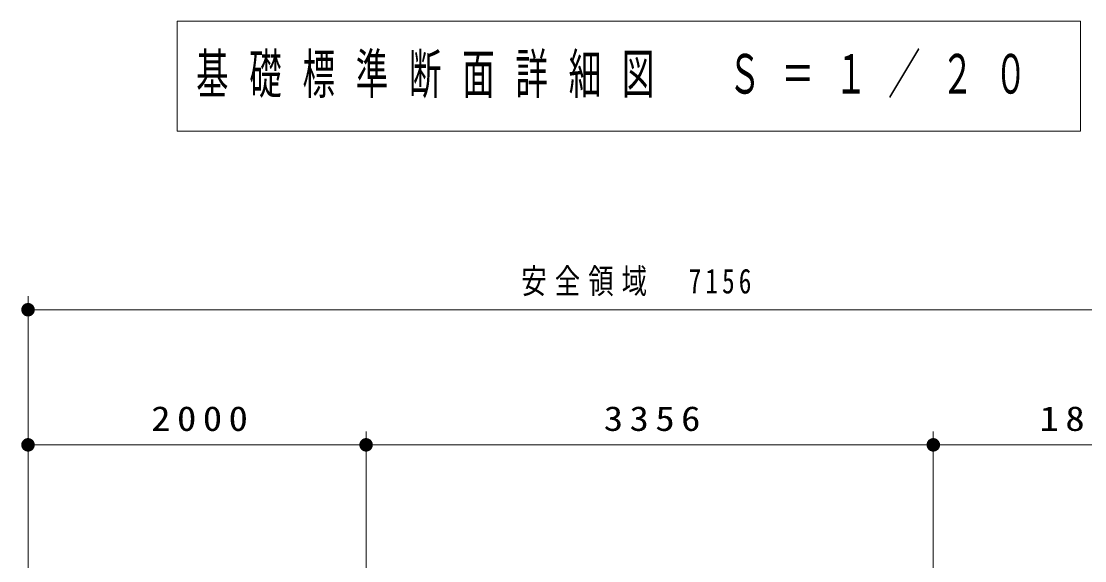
# Model space of a CAD drawing. Units: millimetres on the paper, with parts at other scales. Extents: x -385 to 0, y 0 to 267.
# Drawn here: x -125.1 to -46.4, y 112.5 to 152.4 of the extents above; entities that cross this region are included whole.
import ezdxf

# ---------------------------------------------------------------- set-up
doc = ezdxf.new("R2010")
doc.units = ezdxf.units.MM
doc.layers.add('LY_1', color=140, linetype='Continuous', lineweight=50)
doc.styles.add('ＭＳ ゴシック', font='')
doc.styles.get('ＭＳ ゴシック').set_extended_font_data('MS Gothic')

# ---------------------------------------------------------------- blocks, each defined once
blk = doc.blocks.new('filled_dot')
at = {"color": 0, "linetype": 'Continuous', "lineweight": -2, "const_width": 1.25}
blk.add_lwpolyline([(-0.625, 0, 1), (0.625, 0, 1)], format="xyb", close=True, dxfattribs=at)

msp = doc.modelspace()

# ---------------------------------------------------------------- linework, layer by layer
at = {"layer": 'LY_1', "color": 7, "lineweight": 13}
for p, q in [((-113.524, 152.388), (-113.524, 144.255)), ((-46.724, 152.388), (-113.524, 152.388)), ((-46.724, 144.255), (-46.724, 152.388)), ((-113.524, 144.255), (-46.724, 144.255)), ((-124.551, 94.262), (-124.551, 132.034)), ((-124.551, 131.034), (-35.099, 131.034)), ((-124.551, 94.262), (-124.551, 122.034)), ((-99.551, 87.372), (-99.551, 122.034)), ((-57.599, 88.977), (-57.599, 122.034)), ((-124.551, 121.034), (-99.551, 121.034)), ((-99.551, 121.034), (-57.599, 121.034)), ((-57.599, 121.034), (-35.099, 121.034))]:
    msp.add_line(p, q, dxfattribs=at)

# ---------------------------------------------------------------- block references
at = {"layer": 'LY_1', "color": 7, "lineweight": 13, "xscale": 0.4, "yscale": 0.4}
for p in [(-124.551, 131.034), (-124.551, 121.034), (-99.551, 121.034), (-57.599, 121.034)]:
    msp.add_blockref('filled_dot', p, dxfattribs=at)
at = {"layer": 'LY_1', "color": 7, "lineweight": 13, "xscale": 0.4, "yscale": 0.4, "rotation": 180}
for p in [(-99.551, 121.034), (-57.599, 121.034)]:
    msp.add_blockref('filled_dot', p, dxfattribs=at)

# ---------------------------------------------------------------- texts
at = {"layer": 'LY_1', "color": 7, "style": 'ＭＳ ゴシック'}
for s, insert, char_height, attachment_point in [('\\T1.64;\\W0.6;基礎標準断面詳細図\u3000Ｓ＝１／２０', (-112.124, 148.322), 2.933, 4), ('\\T1.32;\\W0.75;安全領域\u30007156', (-79.411, 132.034), 1.833, 8), ('\\T1.33;\\W1.15;2000', (-111.627, 122.034), 1.833, 8), ('\\T1.33;\\W1.15;3356', (-78.158, 122.034), 1.833, 8), ('\\T1.33;\\W1.15;1800', (-45.928, 122.034), 1.833, 8)]:
    msp.add_mtext(s, dxfattribs=dict(at, insert=insert, char_height=char_height, attachment_point=attachment_point))

doc.saveas('drawing.dxf')
